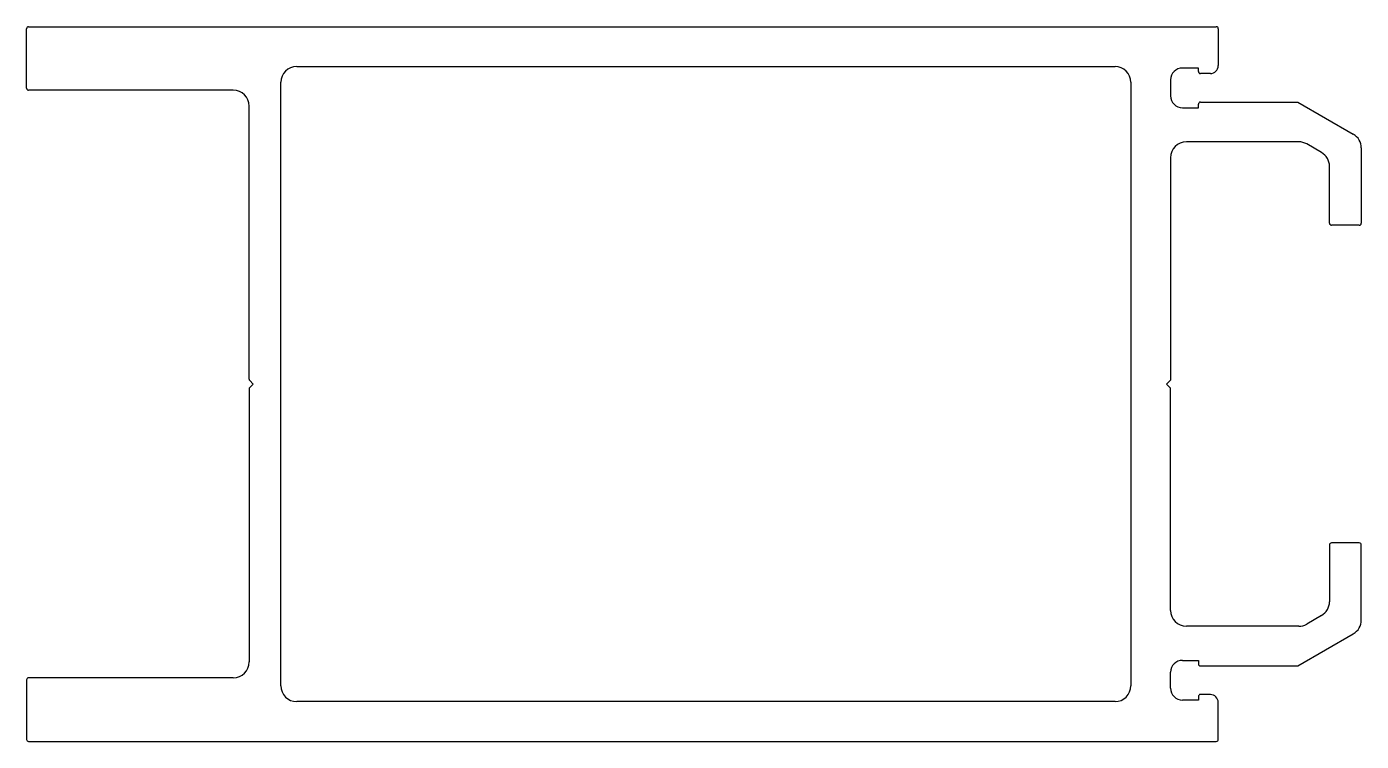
# Model space of a CAD drawing. Extents: x 2273 to 2441, y 1669 to 1759.
import ezdxf

# ---------------------------------------------------------------- set-up
doc = ezdxf.new("R2010")
doc.units = 0
doc.layers.get('0').update_dxf_attribs({"linetype": 'CONTINUOUS'})

msp = doc.modelspace()

# ---------------------------------------------------------------- linework, layer by layer
for p, q in [((2272.67, 1751.6), (2272.67, 1759.1)), ((2272.92, 1759.35), (2422.42, 1759.35)), ((2422.67, 1759.1), (2422.67, 1754.45)), ((2306.67, 1754.35), (2409.67, 1754.35)), ((2420.17, 1754.15), (2418.17, 1754.15)), ((2420.17, 1753.7), (2420.17, 1754.15)), ((2304.67, 1676.35), (2304.67, 1752.35)), ((2411.67, 1752.35), (2411.67, 1676.35)), ((2416.67, 1752.65), (2416.67, 1750.65)), ((2421.67, 1753.45), (2420.42, 1753.45)), ((2298.67, 1751.35), (2272.92, 1751.35)), ((2300.67, 1714.96), (2300.67, 1749.35)), ((2418.17, 1749.15), (2420.17, 1749.15)), ((2420.17, 1749.15), (2420.17, 1749.6)), ((2420.42, 1749.85), (2432.67, 1749.85)), ((2432.67, 1749.85), (2439.67, 1745.81)), ((2432.8, 1744.85), (2418.67, 1744.85)), ((2435.67, 1743.5), (2433.8, 1744.59)), ((2440.67, 1744.08), (2440.67, 1734.6)), ((2416.67, 1742.85), (2416.67, 1714.85)), ((2436.67, 1734.6), (2436.67, 1741.77)), ((2440.42, 1734.35), (2436.92, 1734.35)), ((2300.67, 1713.75), (2300.67, 1679.35)), ((2301.17, 1714.35), (2300.75, 1714.78)), ((2301.17, 1714.35), (2300.75, 1713.93)), ((2416.67, 1714.85), (2416.17, 1714.35)), ((2416.67, 1713.85), (2416.17, 1714.35)), ((2416.67, 1685.85), (2416.67, 1713.85)), ((2436.67, 1694.1), (2436.67, 1686.94)), ((2440.42, 1694.35), (2436.92, 1694.35)), ((2440.67, 1684.63), (2440.67, 1694.1)), ((2435.67, 1685.21), (2433.8, 1684.12)), ((2432.8, 1683.85), (2418.67, 1683.85)), ((2432.67, 1678.85), (2439.67, 1682.9)), ((2418.17, 1679.55), (2420.17, 1679.55)), ((2420.17, 1679.55), (2420.17, 1679.1)), ((2420.42, 1678.85), (2432.67, 1678.85)), ((2272.67, 1677.1), (2272.67, 1669.6)), ((2298.67, 1677.35), (2272.92, 1677.35)), ((2416.67, 1676.05), (2416.67, 1678.05)), ((2420.17, 1675), (2420.17, 1674.55)), ((2421.67, 1675.25), (2420.42, 1675.25)), ((2409.67, 1674.35), (2306.67, 1674.35)), ((2420.17, 1674.55), (2418.17, 1674.55)), ((2422.67, 1669.6), (2422.67, 1674.25)), ((2272.92, 1669.35), (2422.42, 1669.35))]:
    msp.add_line(p, q)
for centre, radius, start, end in [((2272.92, 1759.1), 0.25, 90, 180), ((2422.42, 1759.1), 0.25, 0, 90), ((2306.67, 1752.35), 2, 90, 180), ((2409.67, 1752.35), 2, 0, 90), ((2418.17, 1752.65), 1.5, 90, 180), ((2421.67, 1754.45), 1, 270, 360), ((2420.42, 1753.7), 0.25, 180, 270), ((2272.92, 1751.6), 0.25, 180, 270), ((2298.67, 1749.35), 2, 0, 90), ((2418.17, 1750.65), 1.5, 180, 270), ((2420.42, 1749.6), 0.25, 90, 180), ((2438.67, 1744.08), 2, 0, 60), ((2418.67, 1742.85), 2, 90, 180), ((2432.8, 1742.85), 2, 60, 90), ((2434.67, 1741.77), 2, 0, 60), ((2436.92, 1734.6), 0.25, 180, 270), ((2440.42, 1734.6), 0.25, 270, 0), ((2300.92, 1714.96), 0.25, 180, 225), ((2300.92, 1713.75), 0.25, 135, 180), ((2436.92, 1694.1), 0.25, 90, 180), ((2440.42, 1694.1), 0.25, 0, 90), ((2434.67, 1686.94), 2, 300, 0), ((2418.67, 1685.85), 2, 180, 270), ((2432.8, 1685.85), 2, 270, 300), ((2438.67, 1684.63), 2, 300, 360), ((2298.67, 1679.35), 2, 270, 0), ((2418.17, 1678.05), 1.5, 90, 180), ((2420.42, 1679.1), 0.25, 180, 270), ((2272.92, 1677.1), 0.25, 90, 180), ((2306.67, 1676.35), 2, 180, 270), ((2409.67, 1676.35), 2, 270, 0), ((2418.17, 1676.05), 1.5, 180, 270), ((2420.42, 1675), 0.25, 90, 180), ((2421.67, 1674.25), 1, 0, 90), ((2272.92, 1669.6), 0.25, 180, 270), ((2422.42, 1669.6), 0.25, 270, 0)]:
    msp.add_arc(centre, radius, start, end)

doc.saveas('drawing.dxf')
